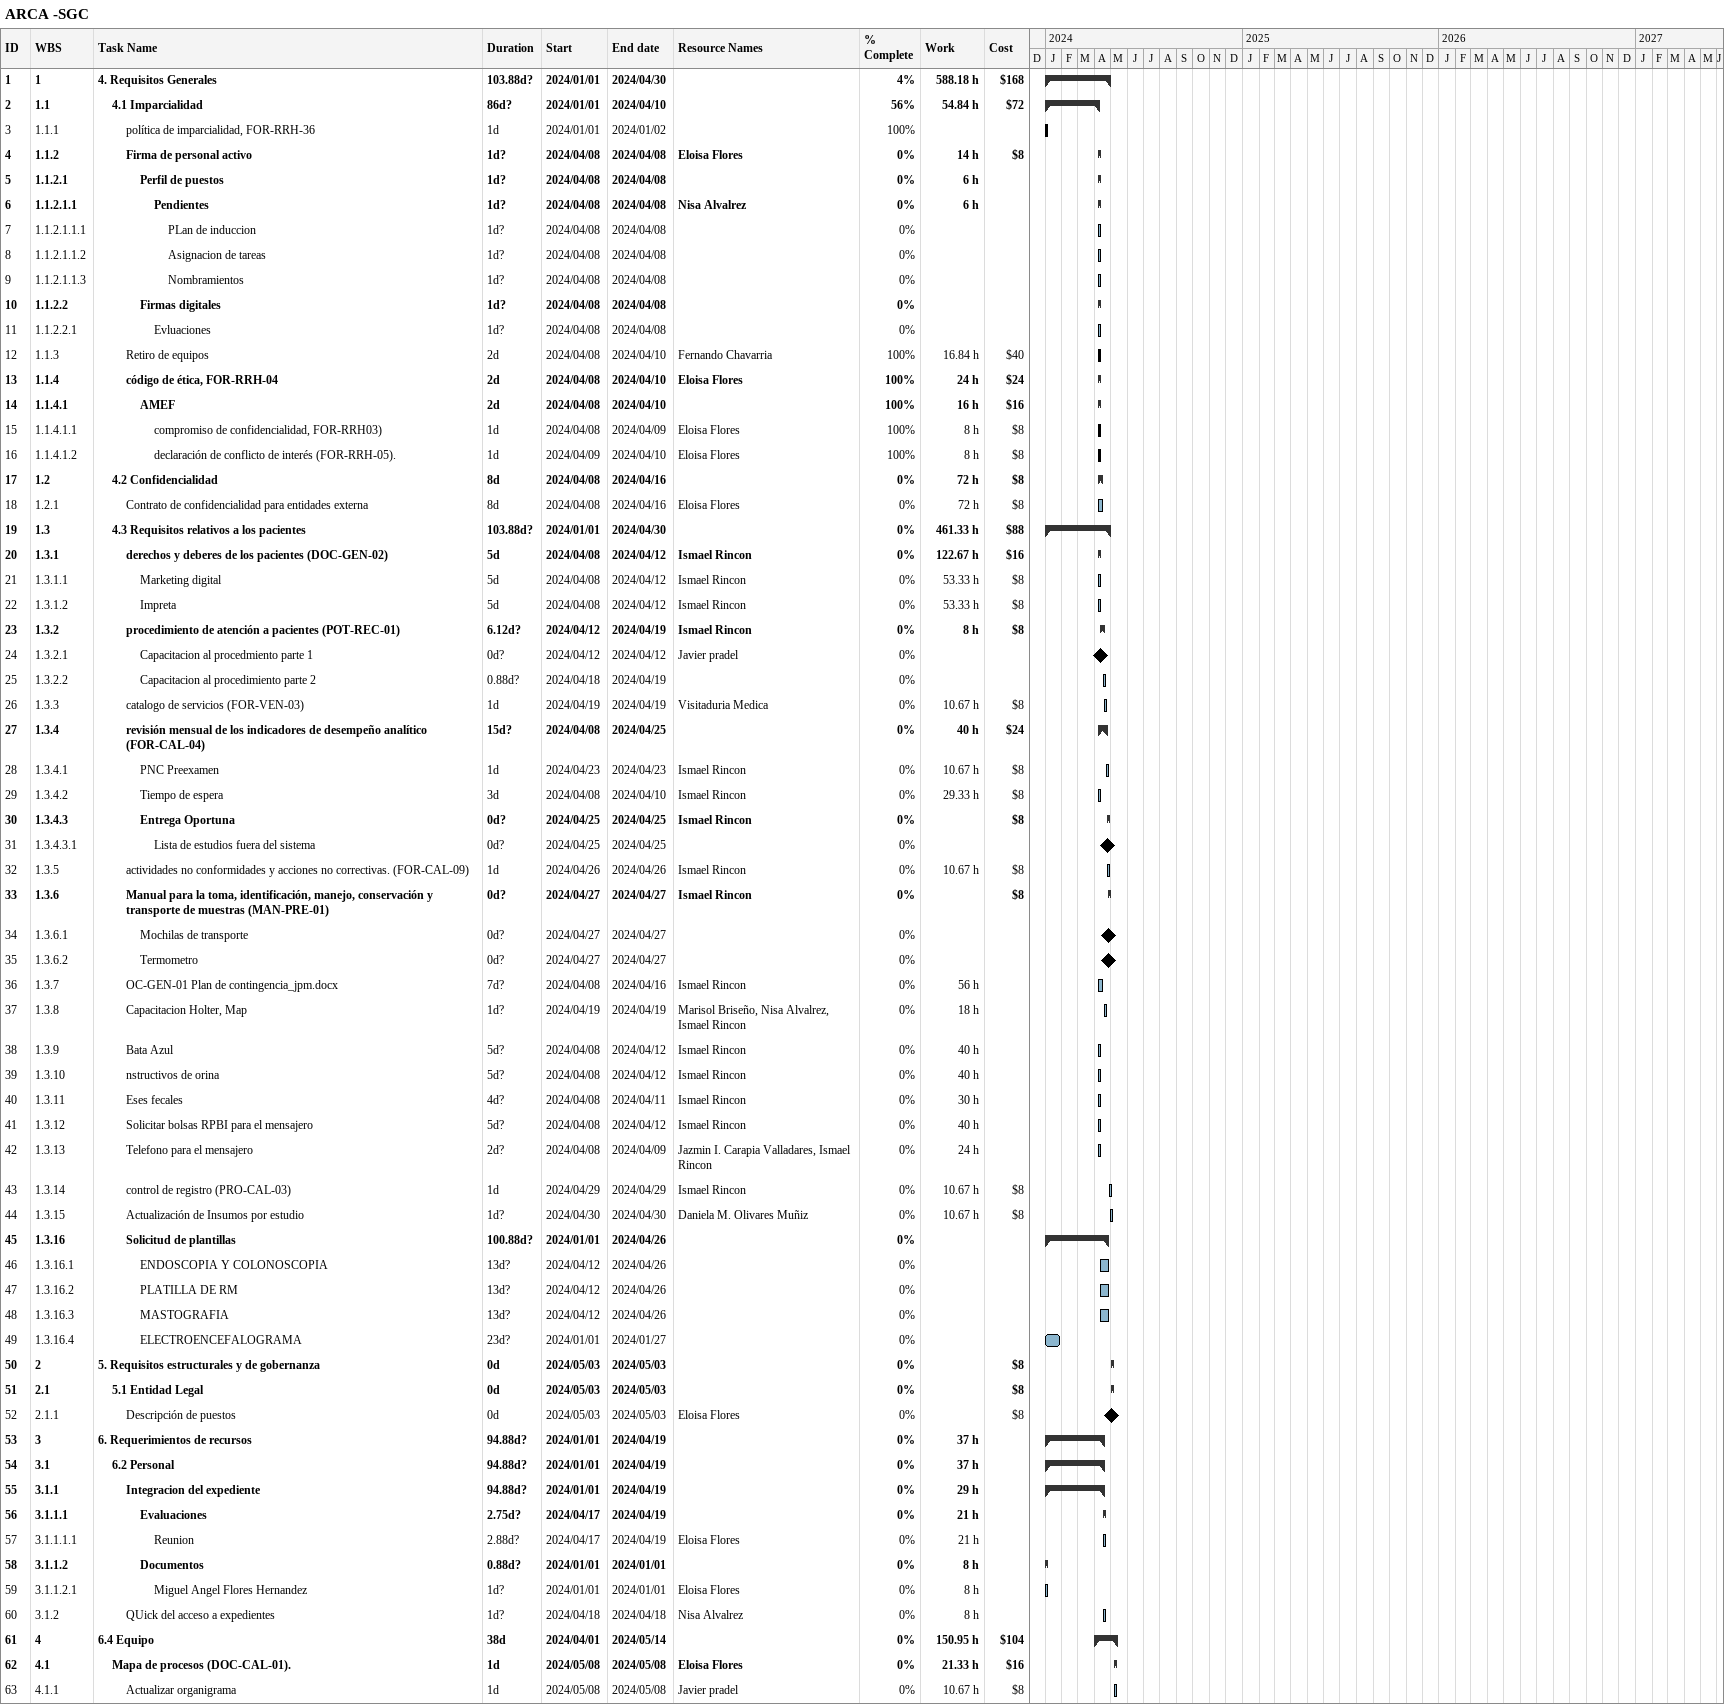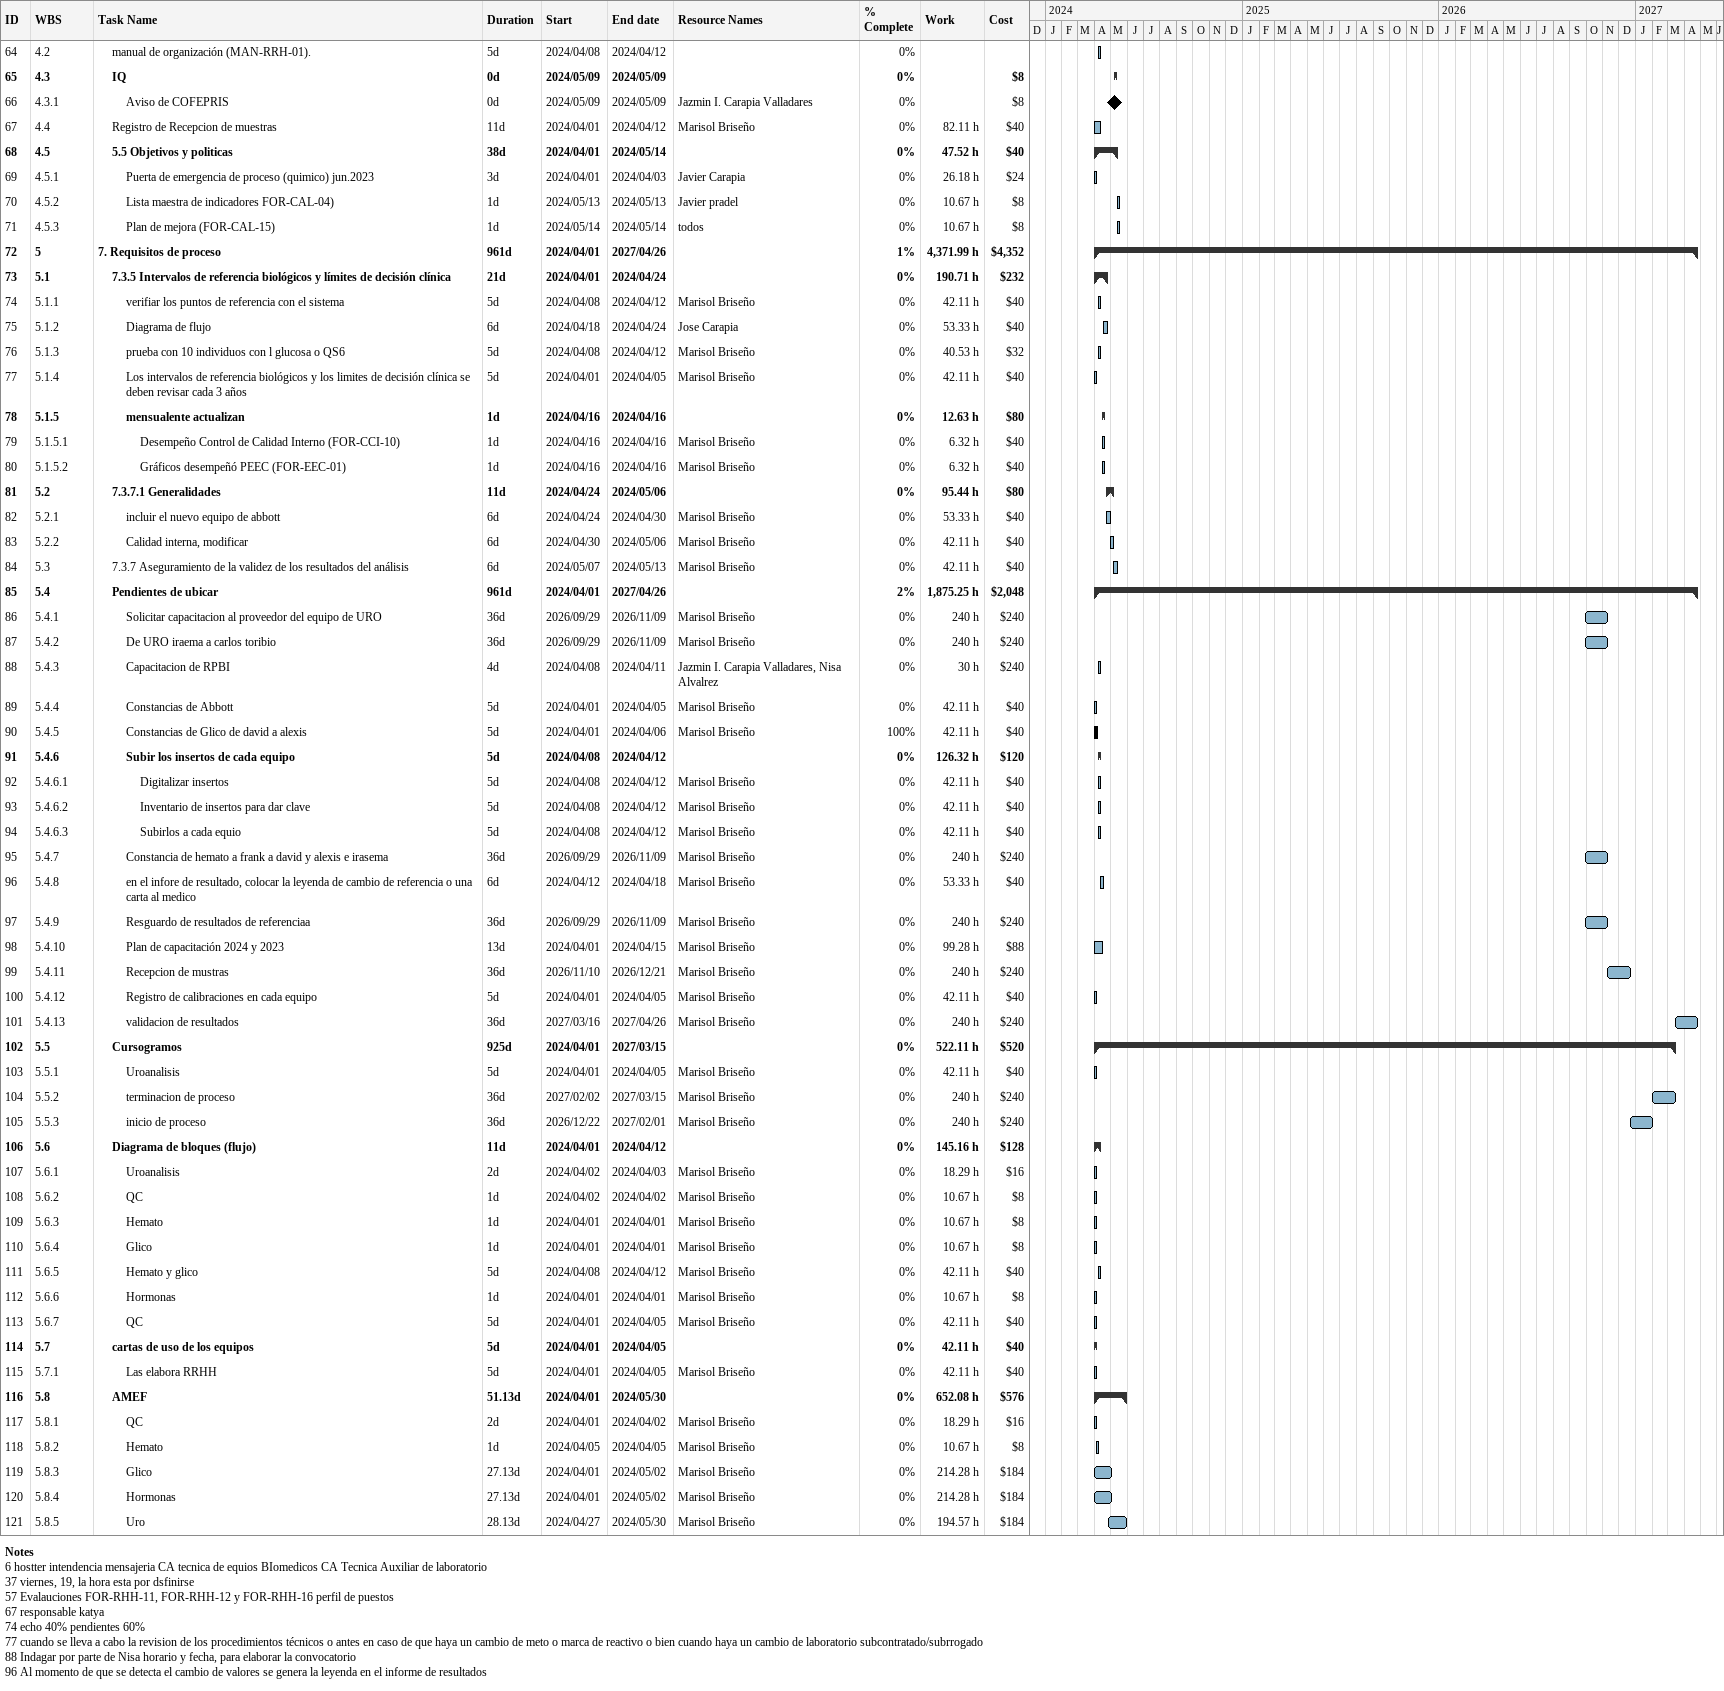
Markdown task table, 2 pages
ARCA -SGC

| ID | WBS | Task | Duration | Start | Finish | Resources | % complete | Work (h) | Cost ($) |
|---|---|---|---|---|---|---|---|---|---|
| 1 | 1 | **4. Requisitos Generales** | 103.88d? | 2024-01-01 | 2024-04-30 |  | 4 | 588.18 | 168 |
| 2 | 1.1 | **4.1 Imparcialidad** | 86d? | 2024-01-01 | 2024-04-10 |  | 56 | 54.84 | 72 |
| 3 | 1.1.1 | política de imparcialidad, FOR-RRH-36 | 1d | 2024-01-01 | 2024-01-02 |  | 100 |  |  |
| 4 | 1.1.2 | **Firma de personal activo** | 1d? | 2024-04-08 | 2024-04-08 | Eloisa Flores | 0 | 14 | 8 |
| 5 | 1.1.2.1 | **Perfil de puestos** | 1d? | 2024-04-08 | 2024-04-08 |  | 0 | 6 |  |
| 6 | 1.1.2.1.1 | **Pendientes** | 1d? | 2024-04-08 | 2024-04-08 | Nisa Alvalrez | 0 | 6 |  |
| 7 | 1.1.2.1.1.1 | PLan de induccion | 1d? | 2024-04-08 | 2024-04-08 |  | 0 |  |  |
| 8 | 1.1.2.1.1.2 | Asignacion de tareas | 1d? | 2024-04-08 | 2024-04-08 |  | 0 |  |  |
| 9 | 1.1.2.1.1.3 | Nombramientos | 1d? | 2024-04-08 | 2024-04-08 |  | 0 |  |  |
| 10 | 1.1.2.2 | **Firmas digitales** | 1d? | 2024-04-08 | 2024-04-08 |  | 0 |  |  |
| 11 | 1.1.2.2.1 | Evluaciones | 1d? | 2024-04-08 | 2024-04-08 |  | 0 |  |  |
| 12 | 1.1.3 | Retiro de equipos | 2d | 2024-04-08 | 2024-04-10 | Fernando Chavarria | 100 | 16.84 | 40 |
| 13 | 1.1.4 | **código de ética, FOR-RRH-04** | 2d | 2024-04-08 | 2024-04-10 | Eloisa Flores | 100 | 24 | 24 |
| 14 | 1.1.4.1 | **AMEF** | 2d | 2024-04-08 | 2024-04-10 |  | 100 | 16 | 16 |
| 15 | 1.1.4.1.1 | compromiso de confidencialidad, FOR-RRH03) | 1d | 2024-04-08 | 2024-04-09 | Eloisa Flores | 100 | 8 | 8 |
| 16 | 1.1.4.1.2 | declaración de conflicto de interés (FOR-RRH-05). | 1d | 2024-04-09 | 2024-04-10 | Eloisa Flores | 100 | 8 | 8 |
| 17 | 1.2 | **4.2 Confidencialidad** | 8d | 2024-04-08 | 2024-04-16 |  | 0 | 72 | 8 |
| 18 | 1.2.1 | Contrato de confidencialidad para entidades externa | 8d | 2024-04-08 | 2024-04-16 | Eloisa Flores | 0 | 72 | 8 |
| 19 | 1.3 | **4.3 Requisitos relativos a los pacientes** | 103.88d? | 2024-01-01 | 2024-04-30 |  | 0 | 461.33 | 88 |
| 20 | 1.3.1 | **derechos y deberes de los pacientes (DOC-GEN-02)** | 5d | 2024-04-08 | 2024-04-12 | Ismael Rincon | 0 | 122.67 | 16 |
| 21 | 1.3.1.1 | Marketing digital | 5d | 2024-04-08 | 2024-04-12 | Ismael Rincon | 0 | 53.33 | 8 |
| 22 | 1.3.1.2 | Impreta | 5d | 2024-04-08 | 2024-04-12 | Ismael Rincon | 0 | 53.33 | 8 |
| 23 | 1.3.2 | **procedimiento de atención a pacientes (POT-REC-01)** | 6.12d? | 2024-04-12 | 2024-04-19 | Ismael Rincon | 0 | 8 | 8 |
| 24 | 1.3.2.1 | Capacitacion al procedmiento parte 1 | 0d? | 2024-04-12 | 2024-04-12 | Javier pradel | 0 |  |  |
| 25 | 1.3.2.2 | Capacitacion al procedimiento parte 2 | 0.88d? | 2024-04-18 | 2024-04-19 |  | 0 |  |  |
| 26 | 1.3.3 | catalogo de servicios (FOR-VEN-03) | 1d | 2024-04-19 | 2024-04-19 | Visitaduria Medica | 0 | 10.67 | 8 |
| 27 | 1.3.4 | **revisión mensual de los indicadores de desempeño analítico (FOR-CAL-04)** | 15d? | 2024-04-08 | 2024-04-25 |  | 0 | 40 | 24 |
| 28 | 1.3.4.1 | PNC Preexamen | 1d | 2024-04-23 | 2024-04-23 | Ismael Rincon | 0 | 10.67 | 8 |
| 29 | 1.3.4.2 | Tiempo de espera | 3d | 2024-04-08 | 2024-04-10 | Ismael Rincon | 0 | 29.33 | 8 |
| 30 | 1.3.4.3 | **Entrega Oportuna** | 0d? | 2024-04-25 | 2024-04-25 | Ismael Rincon | 0 |  | 8 |
| 31 | 1.3.4.3.1 | Lista de estudios fuera del sistema | 0d? | 2024-04-25 | 2024-04-25 |  | 0 |  |  |
| 32 | 1.3.5 | actividades no conformidades y acciones no correctivas. (FOR-CAL-09) | 1d | 2024-04-26 | 2024-04-26 | Ismael Rincon | 0 | 10.67 | 8 |
| 33 | 1.3.6 | **Manual para la toma, identificación, manejo, conservación y transporte de muestras (MAN-PRE-01)** | 0d? | 2024-04-27 | 2024-04-27 | Ismael Rincon | 0 |  | 8 |
| 34 | 1.3.6.1 | Mochilas de transporte | 0d? | 2024-04-27 | 2024-04-27 |  | 0 |  |  |
| 35 | 1.3.6.2 | Termometro | 0d? | 2024-04-27 | 2024-04-27 |  | 0 |  |  |
| 36 | 1.3.7 | OC-GEN-01 Plan de contingencia_jpm.docx | 7d? | 2024-04-08 | 2024-04-16 | Ismael Rincon | 0 | 56 |  |
| 37 | 1.3.8 | Capacitacion Holter, Map | 1d? | 2024-04-19 | 2024-04-19 | Marisol Briseño, Nisa Alvalrez, Ismael Rincon | 0 | 18 |  |
| 38 | 1.3.9 | Bata Azul | 5d? | 2024-04-08 | 2024-04-12 | Ismael Rincon | 0 | 40 |  |
| 39 | 1.3.10 | nstructivos de orina | 5d? | 2024-04-08 | 2024-04-12 | Ismael Rincon | 0 | 40 |  |
| 40 | 1.3.11 | Eses fecales | 4d? | 2024-04-08 | 2024-04-11 | Ismael Rincon | 0 | 30 |  |
| 41 | 1.3.12 | Solicitar bolsas RPBI para el mensajero | 5d? | 2024-04-08 | 2024-04-12 | Ismael Rincon | 0 | 40 |  |
| 42 | 1.3.13 | Telefono para el mensajero | 2d? | 2024-04-08 | 2024-04-09 | Jazmin I. Carapia Valladares, Ismael Rincon | 0 | 24 |  |
| 43 | 1.3.14 | control de registro (PRO-CAL-03) | 1d | 2024-04-29 | 2024-04-29 | Ismael Rincon | 0 | 10.67 | 8 |
| 44 | 1.3.15 | Actualización de Insumos por estudio | 1d? | 2024-04-30 | 2024-04-30 | Daniela M. Olivares Muñiz | 0 | 10.67 | 8 |
| 45 | 1.3.16 | **Solicitud de plantillas** | 100.88d? | 2024-01-01 | 2024-04-26 |  | 0 |  |  |
| 46 | 1.3.16.1 | ENDOSCOPIA Y COLONOSCOPIA | 13d? | 2024-04-12 | 2024-04-26 |  | 0 |  |  |
| 47 | 1.3.16.2 | PLATILLA DE RM | 13d? | 2024-04-12 | 2024-04-26 |  | 0 |  |  |
| 48 | 1.3.16.3 | MASTOGRAFIA | 13d? | 2024-04-12 | 2024-04-26 |  | 0 |  |  |
| 49 | 1.3.16.4 | ELECTROENCEFALOGRAMA | 23d? | 2024-01-01 | 2024-01-27 |  | 0 |  |  |
| 50 | 2 | **5. Requisitos estructurales y de gobernanza** | 0d | 2024-05-03 | 2024-05-03 |  | 0 |  | 8 |
| 51 | 2.1 | **5.1 Entidad Legal** | 0d | 2024-05-03 | 2024-05-03 |  | 0 |  | 8 |
| 52 | 2.1.1 | Descripción de puestos | 0d | 2024-05-03 | 2024-05-03 | Eloisa Flores | 0 |  | 8 |
| 53 | 3 | **6. Requerimientos de recursos** | 94.88d? | 2024-01-01 | 2024-04-19 |  | 0 | 37 |  |
| 54 | 3.1 | **6.2 Personal** | 94.88d? | 2024-01-01 | 2024-04-19 |  | 0 | 37 |  |
| 55 | 3.1.1 | **Integracion del expediente** | 94.88d? | 2024-01-01 | 2024-04-19 |  | 0 | 29 |  |
| 56 | 3.1.1.1 | **Evaluaciones** | 2.75d? | 2024-04-17 | 2024-04-19 |  | 0 | 21 |  |
| 57 | 3.1.1.1.1 | Reunion | 2.88d? | 2024-04-17 | 2024-04-19 | Eloisa Flores | 0 | 21 |  |
| 58 | 3.1.1.2 | **Documentos** | 0.88d? | 2024-01-01 | 2024-01-01 |  | 0 | 8 |  |
| 59 | 3.1.1.2.1 | Miguel Angel Flores Hernandez | 1d? | 2024-01-01 | 2024-01-01 | Eloisa Flores | 0 | 8 |  |
| 60 | 3.1.2 | QUick del acceso a expedientes | 1d? | 2024-04-18 | 2024-04-18 | Nisa Alvalrez | 0 | 8 |  |
| 61 | 4 | **6.4 Equipo** | 38d | 2024-04-01 | 2024-05-14 |  | 0 | 150.95 | 104 |
| 62 | 4.1 | **Mapa de procesos (DOC-CAL-01).** | 1d | 2024-05-08 | 2024-05-08 | Eloisa Flores | 0 | 21.33 | 16 |
| 63 | 4.1.1 | Actualizar organigrama | 1d | 2024-05-08 | 2024-05-08 | Javier pradel | 0 | 10.67 | 8 |
| 64 | 4.2 | manual de organización (MAN-RRH-01). | 5d | 2024-04-08 | 2024-04-12 |  | 0 |  |  |
| 65 | 4.3 | **IQ** | 0d | 2024-05-09 | 2024-05-09 |  | 0 |  | 8 |
| 66 | 4.3.1 | Aviso de COFEPRIS | 0d | 2024-05-09 | 2024-05-09 | Jazmin I. Carapia Valladares | 0 |  | 8 |
| 67 | 4.4 | Registro de Recepcion de muestras | 11d | 2024-04-01 | 2024-04-12 | Marisol Briseño | 0 | 82.11 | 40 |
| 68 | 4.5 | **5.5 Objetivos y politicas** | 38d | 2024-04-01 | 2024-05-14 |  | 0 | 47.52 | 40 |
| 69 | 4.5.1 | Puerta de emergencia de proceso (quimico) jun.2023 | 3d | 2024-04-01 | 2024-04-03 | Javier Carapia | 0 | 26.18 | 24 |
| 70 | 4.5.2 | Lista maestra de indicadores FOR-CAL-04) | 1d | 2024-05-13 | 2024-05-13 | Javier pradel | 0 | 10.67 | 8 |
| 71 | 4.5.3 | Plan de mejora (FOR-CAL-15) | 1d | 2024-05-14 | 2024-05-14 | todos | 0 | 10.67 | 8 |
| 72 | 5 | **7. Requisitos de proceso** | 961d | 2024-04-01 | 2027-04-26 |  | 1 | 4371.99 | 4352 |
| 73 | 5.1 | **7.3.5 Intervalos de referencia biológicos y límites de decisión clínica** | 21d | 2024-04-01 | 2024-04-24 |  | 0 | 190.71 | 232 |
| 74 | 5.1.1 | verifiar los puntos de referencia con el sistema | 5d | 2024-04-08 | 2024-04-12 | Marisol Briseño | 0 | 42.11 | 40 |
| 75 | 5.1.2 | Diagrama de flujo | 6d | 2024-04-18 | 2024-04-24 | Jose Carapia | 0 | 53.33 | 40 |
| 76 | 5.1.3 | prueba con 10 individuos con l glucosa o QS6 | 5d | 2024-04-08 | 2024-04-12 | Marisol Briseño | 0 | 40.53 | 32 |
| 77 | 5.1.4 | Los intervalos de referencia biológicos y los limites de decisión clínica se deben revisar cada 3 años | 5d | 2024-04-01 | 2024-04-05 | Marisol Briseño | 0 | 42.11 | 40 |
| 78 | 5.1.5 | **mensualente actualizan** | 1d | 2024-04-16 | 2024-04-16 |  | 0 | 12.63 | 80 |
| 79 | 5.1.5.1 | Desempeño Control de Calidad Interno (FOR-CCI-10) | 1d | 2024-04-16 | 2024-04-16 | Marisol Briseño | 0 | 6.32 | 40 |
| 80 | 5.1.5.2 | Gráficos desempeñó PEEC (FOR-EEC-01) | 1d | 2024-04-16 | 2024-04-16 | Marisol Briseño | 0 | 6.32 | 40 |
| 81 | 5.2 | **7.3.7.1 Generalidades** | 11d | 2024-04-24 | 2024-05-06 |  | 0 | 95.44 | 80 |
| 82 | 5.2.1 | incluir el nuevo equipo de abbott | 6d | 2024-04-24 | 2024-04-30 | Marisol Briseño | 0 | 53.33 | 40 |
| 83 | 5.2.2 | Calidad interna, modificar | 6d | 2024-04-30 | 2024-05-06 | Marisol Briseño | 0 | 42.11 | 40 |
| 84 | 5.3 | 7.3.7 Aseguramiento de la validez de los resultados del análisis | 6d | 2024-05-07 | 2024-05-13 | Marisol Briseño | 0 | 42.11 | 40 |
| 85 | 5.4 | **Pendientes de ubicar** | 961d | 2024-04-01 | 2027-04-26 |  | 2 | 1875.25 | 2048 |
| 86 | 5.4.1 | Solicitar capacitacion al proveedor del equipo de URO | 36d | 2026-09-29 | 2026-11-09 | Marisol Briseño | 0 | 240 | 240 |
| 87 | 5.4.2 | De URO iraema a carlos toribio | 36d | 2026-09-29 | 2026-11-09 | Marisol Briseño | 0 | 240 | 240 |
| 88 | 5.4.3 | Capacitacion de RPBI | 4d | 2024-04-08 | 2024-04-11 | Jazmin I. Carapia Valladares, Nisa Alvalrez | 0 | 30 | 240 |
| 89 | 5.4.4 | Constancias de Abbott | 5d | 2024-04-01 | 2024-04-05 | Marisol Briseño | 0 | 42.11 | 40 |
| 90 | 5.4.5 | Constancias de Glico de david a alexis | 5d | 2024-04-01 | 2024-04-06 | Marisol Briseño | 100 | 42.11 | 40 |
| 91 | 5.4.6 | **Subir los insertos de cada equipo** | 5d | 2024-04-08 | 2024-04-12 |  | 0 | 126.32 | 120 |
| 92 | 5.4.6.1 | Digitalizar insertos | 5d | 2024-04-08 | 2024-04-12 | Marisol Briseño | 0 | 42.11 | 40 |
| 93 | 5.4.6.2 | Inventario de insertos para dar clave | 5d | 2024-04-08 | 2024-04-12 | Marisol Briseño | 0 | 42.11 | 40 |
| 94 | 5.4.6.3 | Subirlos a cada equio | 5d | 2024-04-08 | 2024-04-12 | Marisol Briseño | 0 | 42.11 | 40 |
| 95 | 5.4.7 | Constancia de hemato a frank a david y alexis e irasema | 36d | 2026-09-29 | 2026-11-09 | Marisol Briseño | 0 | 240 | 240 |
| 96 | 5.4.8 | en el infore de resultado, colocar la leyenda de cambio de referencia o una carta al medico | 6d | 2024-04-12 | 2024-04-18 | Marisol Briseño | 0 | 53.33 | 40 |
| 97 | 5.4.9 | Resguardo de resultados de referenciaa | 36d | 2026-09-29 | 2026-11-09 | Marisol Briseño | 0 | 240 | 240 |
| 98 | 5.4.10 | Plan de capacitación 2024 y 2023 | 13d | 2024-04-01 | 2024-04-15 | Marisol Briseño | 0 | 99.28 | 88 |
| 99 | 5.4.11 | Recepcion de mustras | 36d | 2026-11-10 | 2026-12-21 | Marisol Briseño | 0 | 240 | 240 |
| 100 | 5.4.12 | Registro de calibraciones en cada equipo | 5d | 2024-04-01 | 2024-04-05 | Marisol Briseño | 0 | 42.11 | 40 |
| 101 | 5.4.13 | validacion de resultados | 36d | 2027-03-16 | 2027-04-26 | Marisol Briseño | 0 | 240 | 240 |
| 102 | 5.5 | **Cursogramos** | 925d | 2024-04-01 | 2027-03-15 |  | 0 | 522.11 | 520 |
| 103 | 5.5.1 | Uroanalisis | 5d | 2024-04-01 | 2024-04-05 | Marisol Briseño | 0 | 42.11 | 40 |
| 104 | 5.5.2 | terminacion de proceso | 36d | 2027-02-02 | 2027-03-15 | Marisol Briseño | 0 | 240 | 240 |
| 105 | 5.5.3 | inicio de proceso | 36d | 2026-12-22 | 2027-02-01 | Marisol Briseño | 0 | 240 | 240 |
| 106 | 5.6 | **Diagrama de bloques (flujo)** | 11d | 2024-04-01 | 2024-04-12 |  | 0 | 145.16 | 128 |
| 107 | 5.6.1 | Uroanalisis | 2d | 2024-04-02 | 2024-04-03 | Marisol Briseño | 0 | 18.29 | 16 |
| 108 | 5.6.2 | QC | 1d | 2024-04-02 | 2024-04-02 | Marisol Briseño | 0 | 10.67 | 8 |
| 109 | 5.6.3 | Hemato | 1d | 2024-04-01 | 2024-04-01 | Marisol Briseño | 0 | 10.67 | 8 |
| 110 | 5.6.4 | Glico | 1d | 2024-04-01 | 2024-04-01 | Marisol Briseño | 0 | 10.67 | 8 |
| 111 | 5.6.5 | Hemato y glico | 5d | 2024-04-08 | 2024-04-12 | Marisol Briseño | 0 | 42.11 | 40 |
| 112 | 5.6.6 | Hormonas | 1d | 2024-04-01 | 2024-04-01 | Marisol Briseño | 0 | 10.67 | 8 |
| 113 | 5.6.7 | QC | 5d | 2024-04-01 | 2024-04-05 | Marisol Briseño | 0 | 42.11 | 40 |
| 114 | 5.7 | **cartas de uso de los equipos** | 5d | 2024-04-01 | 2024-04-05 |  | 0 | 42.11 | 40 |
| 115 | 5.7.1 | Las elabora RRHH | 5d | 2024-04-01 | 2024-04-05 | Marisol Briseño | 0 | 42.11 | 40 |
| 116 | 5.8 | **AMEF** | 51.13d | 2024-04-01 | 2024-05-30 |  | 0 | 652.08 | 576 |
| 117 | 5.8.1 | QC | 2d | 2024-04-01 | 2024-04-02 | Marisol Briseño | 0 | 18.29 | 16 |
| 118 | 5.8.2 | Hemato | 1d | 2024-04-05 | 2024-04-05 | Marisol Briseño | 0 | 10.67 | 8 |
| 119 | 5.8.3 | Glico | 27.13d | 2024-04-01 | 2024-05-02 | Marisol Briseño | 0 | 214.28 | 184 |
| 120 | 5.8.4 | Hormonas | 27.13d | 2024-04-01 | 2024-05-02 | Marisol Briseño | 0 | 214.28 | 184 |
| 121 | 5.8.5 | Uro | 28.13d | 2024-04-27 | 2024-05-30 | Marisol Briseño | 0 | 194.57 | 184 |

Notes
- 6: hostter intendencia mensajeria CA tecnica de equios BIomedicos CA Tecnica Auxiliar de laboratorio
- 37: viernes, 19, la hora esta por dsfinirse
- 57: Evalauciones FOR-RHH-11, FOR-RHH-12 y FOR-RHH-16 perfil de puestos
- 67: responsable katya
- 74: echo 40% pendientes 60%
- 77: cuando se lleva a cabo la revision de los procedimientos técnicos o antes en caso de que haya un cambio de meto o marca de reactivo o bien cuando haya un cambio de laboratorio subcontratado/subrrogado
- 88: Indagar por parte de Nisa horario y fecha, para elaborar la convocatorio
- 96: Al momento de que se detecta el cambio de valores se genera la leyenda en el informe de resultados
